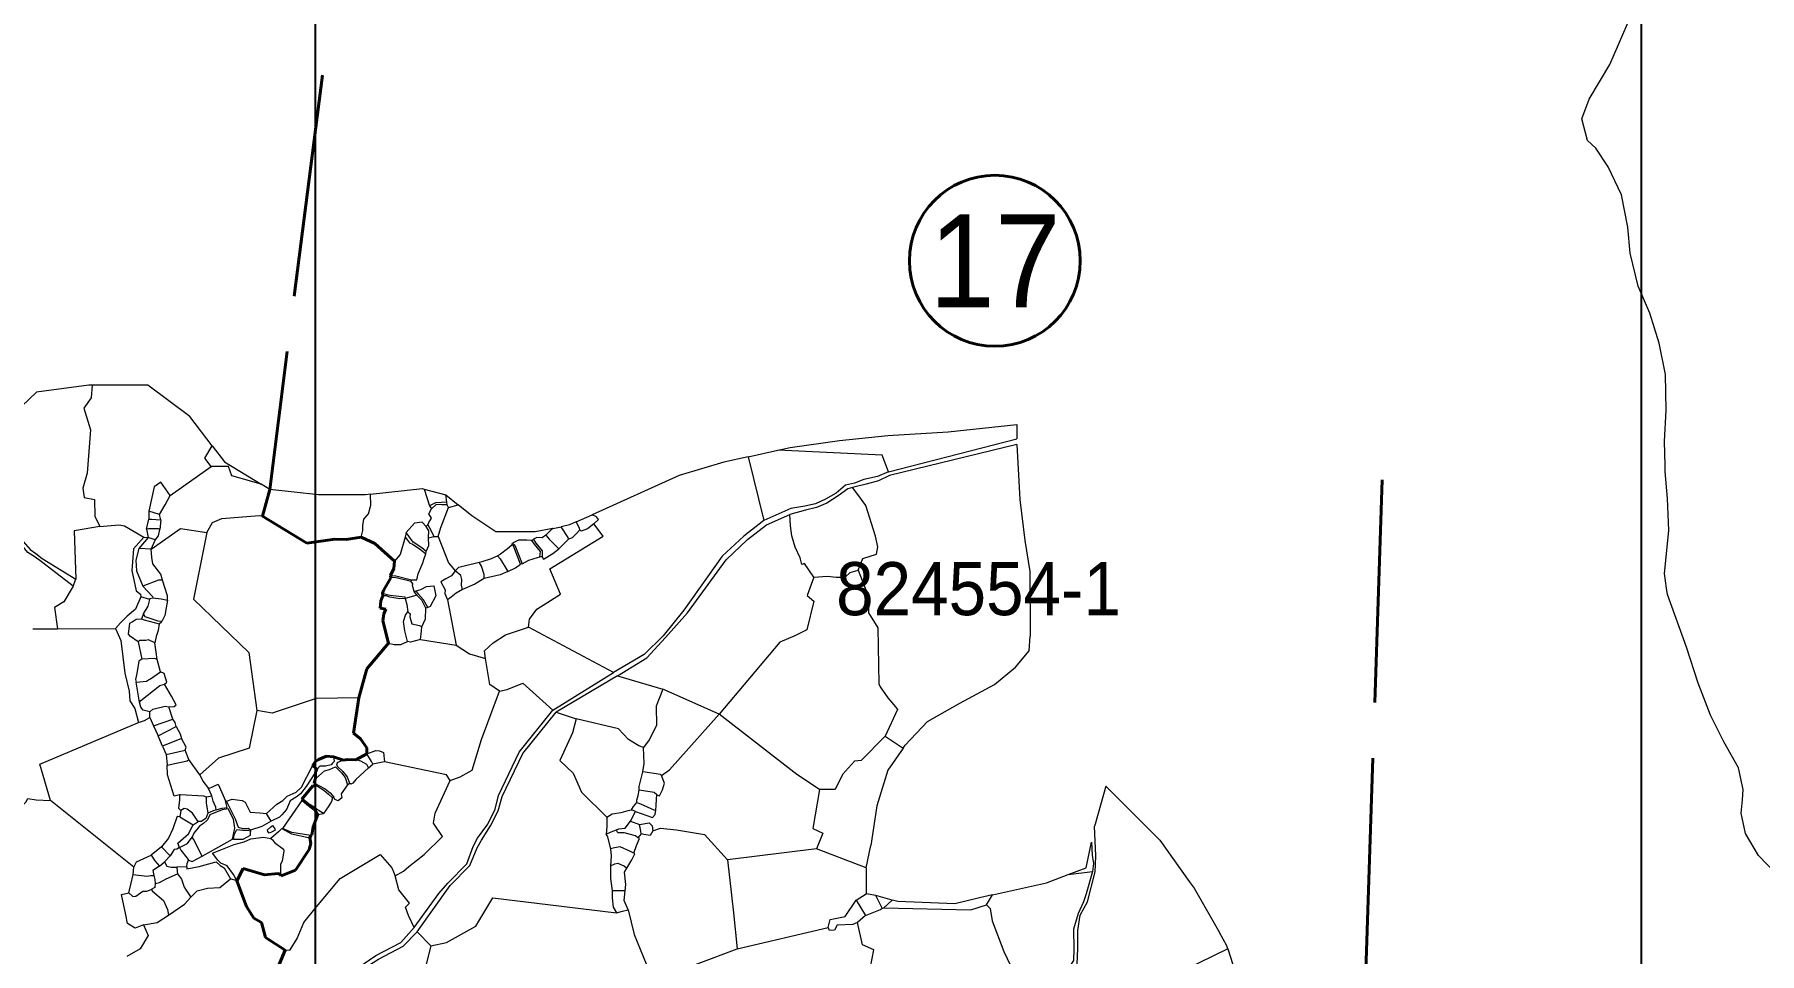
# Model space of a CAD drawing. Header units: metres. Extents: x 548568 to 557107, y 1817749 to 1829427.
# Drawn here: x 553788 to 555089, y 1823225 to 1823918 of the extents above; entities that cross this region are included whole.
import ezdxf
from ezdxf.enums import TextEntityAlignment as Align

# ---------------------------------------------------------------- set-up
doc = ezdxf.new("R2010")
doc.units = ezdxf.units.M
doc.header["$LTSCALE"] = 28
doc.linetypes.add('LONG_DASHED', pattern=[7.5, 6, -1.5])
for name, color, linetype, lineweight in [('10', 7, 'Continuous', 13), ('23', 7, 'Continuous', 13), ('34', 7, 'LONG_DASHED', 40), ('46', 7, 'Continuous', 13), ('54', 7, 'Continuous', 25), ('63', 7, 'Continuous', 40)]:
    doc.layers.add(name, color=color, linetype=linetype, lineweight=lineweight)
doc.layers.add('55', color=7, linetype='Continuous')

msp = doc.modelspace()

# ---------------------------------------------------------------- linework, layer by layer
at = {"layer": '10'}
for p, q in [((554528.93, 1823623.75), (554528.83, 1823612.8)), ((554326.25, 1823599.38), (554348.55, 1823604.25)), ((554326.25, 1823599.38), (554338.15, 1823551.44)), ((553965.56, 1823574.67), (553959.02, 1823578.7)), ((554082.04, 1823575.05), (554098.4, 1823570.78)), ((554098.42, 1823570.61), (554107.55, 1823563.23)), ((553874.28, 1823558.38), (553874.46, 1823552.25)), ((554086.06, 1823562.46), (554087.42, 1823560.06)), ((554099.36, 1823563.26), (554099.15, 1823565.19)), ((554100.37, 1823561.08), (554099.36, 1823563.26)), ((554100.37, 1823561.08), (554107.55, 1823563.23)), ((554196.72, 1823550.33), (554208.59, 1823555.7)), ((553872.67, 1823544.85), (553873.97, 1823538.52)), ((554068.4, 1823542.31), (554067.56, 1823538.78)), ((554084.87, 1823548.19), (554083.44, 1823546.96)), ((554178.89, 1823545.4), (554185.19, 1823546.7)), ((553873.97, 1823538.52), (553866.89, 1823530.15)), ((553876.26, 1823529.66), (553866.89, 1823530.15)), ((553870.67, 1823538.8), (553873.97, 1823538.52)), ((553876.26, 1823529.66), (553879.16, 1823536.5)), ((554085.34, 1823538.25), (554089.36, 1823539.24)), ((554089.36, 1823539.24), (554092.43, 1823539.35)), ((554183.56, 1823530.11), (554190.85, 1823537.22)), ((554083.13, 1823526.28), (554083.45, 1823528.02)), ((554056.75, 1823508.24), (554056.62, 1823509.99)), ((554056.75, 1823508.24), (554056.62, 1823509.99)), ((554072.09, 1823505.32), (554072.36, 1823506.75)), ((553875.17, 1823491.89), (553868.27, 1823493.72)), ((554050.77, 1823494.68), (554050.49, 1823496.55)), ((554050.77, 1823494.68), (554050.49, 1823496.55)), ((554074.33, 1823497.9), (554075.86, 1823498.24)), ((554076.47, 1823495.07), (554074.33, 1823497.9)), ((554099.64, 1823491.67), (554106.2, 1823457.37)), ((553870.38, 1823480.92), (553868.81, 1823477.29)), ((553787.02, 1823469.6), (553805.51, 1823469.7)), ((553882.16, 1823473.61), (553884.26, 1823475.21)), ((554224.74, 1823436.71), (554160.72, 1823471.04)), ((553866.3, 1823459.83), (553869.1, 1823446.87)), ((554079.21, 1823461.61), (554106.2, 1823457.37)), ((553883.21, 1823437.43), (553880.62, 1823446.63)), ((554227.66, 1823434.38), (554262.06, 1823424.24)), ((554304.52, 1823405.55), (554262.06, 1823424.24)), ((553878.02, 1823396.6), (553892.56, 1823401.7)), ((553892.56, 1823401.7), (553889.53, 1823410.95)), ((554181.6, 1823406.94), (554196.66, 1823402.01)), ((554429.66, 1823388.96), (554443.19, 1823379.79)), ((553887.35, 1823375.02), (553901.89, 1823378.36)), ((554030.52, 1823371.07), (554038.67, 1823375.5)), ((554030.52, 1823371.07), (554038.67, 1823375.5)), ((553912.95, 1823359.65), (553904.46, 1823371.19)), ((554040.11, 1823364.88), (554043.21, 1823367.7)), ((554051.96, 1823369.56), (554043.21, 1823367.7)), ((553921.96, 1823344.01), (553919.27, 1823349.42)), ((553863.11, 1823290.21), (553800.2, 1823340.37)), ((553898.42, 1823332.81), (553897.8, 1823328.18)), ((553897.8, 1823328.18), (553907.78, 1823322.03)), ((553966.53, 1823324.72), (553963, 1823330.67)), ((554237.61, 1823324.7), (554244.41, 1823322.27)), ((554219.93, 1823313.64), (554219.13, 1823315.12)), ((554219.93, 1823313.64), (554222.48, 1823303.91)), ((554227.13, 1823318.21), (554227.19, 1823317.13)), ((554245.56, 1823315.18), (554243.04, 1823312.33)), ((553884.03, 1823305.42), (553876.16, 1823299.3)), ((553882.3, 1823290.88), (553886.17, 1823294.28)), ((553890.54, 1823298.7), (553884.03, 1823305.42)), ((553886.17, 1823294.28), (553890.54, 1823298.7)), ((554377.9, 1823304.07), (554310.61, 1823295.57)), ((554415.38, 1823289.59), (554377.9, 1823304.07)), ((554415.38, 1823289.59), (554418.86, 1823306.44)), ((553862.58, 1823284.58), (553863.11, 1823290.21)), ((553902.92, 1823290.34), (553895.43, 1823290.14)), ((554415.38, 1823289.59), (554415.17, 1823270.09)), ((554567.65, 1823284.5), (554585.92, 1823286.85)), ((554407.81, 1823265.34), (554415.17, 1823270.09)), ((554434.89, 1823265.33), (554422.45, 1823268.8)), ((554506.11, 1823261.87), (554510.47, 1823269.27)), ((554434.89, 1823265.33), (554428.61, 1823259.38)), ((554318.05, 1823228.72), (554386.52, 1823244.67)), ((554076.63, 1823241.34), (554086.92, 1823230.86)), ((554086.92, 1823230.86), (554080.07, 1823203.29)), ((554688.02, 1823228.62), (554543.69, 1823158.4))]:
    msp.add_line(p, q, dxfattribs=at)
for points in [[(553831.68, 1823653.43), (553829.14, 1823653.43), (553789.79, 1823648.18), (553762.24, 1823621.93), (553739.78, 1823602.26)], [(553831.68, 1823653.43), (553831, 1823643.69), (553825.35, 1823636.03), (553830.52, 1823619.71), (553827.95, 1823586.92), (553824.7, 1823575.62), (553825.57, 1823568.8), (553833.47, 1823567.16), (553833.64, 1823554.54), (553837.49, 1823546.78)], [(553922.26, 1823607.63), (553905.22, 1823629.8), (553873.74, 1823653.43), (553831.68, 1823653.43)], [(554348.55, 1823604.25), (554357.89, 1823606.29), (554395.2, 1823611.75), (554431.6, 1823615.39), (554477.1, 1823618.12), (554528.93, 1823623.75)], [(553921.38, 1823592.17), (553916.72, 1823598.41), (553922.26, 1823607.63)], [(553922.26, 1823607.63), (553931.46, 1823595.67), (553959.02, 1823578.7)], [(554528.79, 1823608.64), (554531.11, 1823567.06), (554534.84, 1823536.23), (554538.58, 1823512.87), (554539.05, 1823464.26)], [(554326.25, 1823599.38), (554307.84, 1823595.36), (554274.17, 1823585.34), (554208.59, 1823555.7)], [(554432.01, 1823588.02), (554427.28, 1823600.58), (554348.55, 1823604.25)], [(553882.32, 1823555.92), (553886.8, 1823563.2), (553890.43, 1823570.09), (553921.38, 1823592.17)], [(553959.02, 1823578.7), (553936.92, 1823585), (553934.34, 1823592.06), (553921.38, 1823592.17)], [(553890.43, 1823570.09), (553883.34, 1823580.18), (553878.36, 1823576.69), (553874.28, 1823558.38)], [(553960.05, 1823554.59), (553964.49, 1823571.08), (553965.56, 1823574.67)], [(553960.05, 1823554.59), (553964.49, 1823571.08), (553965.56, 1823574.67)], [(554041.42, 1823571.13), (554037.71, 1823570.73), (554002.29, 1823570.73), (553965.56, 1823574.67)], [(554034.58, 1823538.77), (554035.63, 1823543.77), (554035.7, 1823547.6), (554036.58, 1823552.37), (554040.02, 1823556.29), (554041.65, 1823562.81), (554041.42, 1823571.13)], [(554041.42, 1823571.13), (554080.65, 1823575.41), (554082.04, 1823575.05), (554086.06, 1823562.46)], [(554099.15, 1823565.19), (554098.42, 1823570.61), (554098.4, 1823570.78)], [(554409.27, 1823513.97), (554412.73, 1823522.82), (554423.07, 1823526.09), (554424.07, 1823531.57), (554422.35, 1823539.51), (554414.96, 1823562.73), (554408.93, 1823570.88), (554405.08, 1823576.16)], [(553883.42, 1823551.91), (553882.32, 1823555.92), (553874.28, 1823558.38)], [(553918.15, 1823542.44), (553922.48, 1823549.84), (553929.39, 1823552.82), (553957.47, 1823555.07), (553960.05, 1823554.59)], [(553960.05, 1823554.59), (553993.57, 1823534.28), (554001.52, 1823535.62), (554014.6, 1823537.37), (554023.22, 1823537.16), (554034.58, 1823538.77)], [(553960.05, 1823554.59), (553993.57, 1823534.28), (554001.52, 1823535.62), (554014.6, 1823537.37), (554023.22, 1823537.16), (554034.58, 1823538.77)], [(554084.87, 1823548.19), (554085.53, 1823549.78), (554087.64, 1823553.23), (554085.44, 1823556.38), (554087.42, 1823560.06)], [(554099.15, 1823565.19), (554094.81, 1823565.03), (554090.56, 1823564.64), (554086.06, 1823562.46)], [(554099.36, 1823563.26), (554095.29, 1823563.08), (554090.97, 1823563.34), (554087.42, 1823560.06)], [(554092.43, 1823539.35), (554094.57, 1823546.15), (554100.37, 1823561.08)], [(554178.89, 1823545.4), (554165.78, 1823542.7), (554136.14, 1823542.7), (554117.89, 1823554.87), (554107.55, 1823563.23)], [(554209.82, 1823548.74), (554213.43, 1823551.99), (554211.9, 1823554.02), (554208.59, 1823555.7)], [(554375.8, 1823508.76), (554368.75, 1823519.04), (554366.64, 1823518.19), (554365.52, 1823523.3), (554361.62, 1823531.19), (554359.32, 1823539.73), (554358.1, 1823547.4), (554357.59, 1823555.97)], [(553837.49, 1823546.78), (553818.05, 1823543.63), (553819.42, 1823507.1)], [(553837.49, 1823546.78), (553851.77, 1823548.16), (553856.1, 1823547.26), (553870.67, 1823538.8)], [(553882.71, 1823544.55), (553881.67, 1823544.96), (553874.16, 1823544.99), (553872.67, 1823544.85), (553874.46, 1823552.25)], [(553874.46, 1823552.25), (553876.32, 1823552.45), (553883.42, 1823551.91), (553882.71, 1823544.55)], [(553876.26, 1823529.66), (553898.37, 1823545.38), (553918.15, 1823542.44)], [(553879.16, 1823536.5), (553881.64, 1823539.79), (553882.71, 1823544.55)], [(553918.15, 1823542.44), (553907.99, 1823492.01), (553949.88, 1823451.79), (553955.79, 1823408.21)], [(554083.44, 1823546.96), (554080.39, 1823550.08), (554074.7, 1823549.25), (554068.4, 1823542.31)], [(554083.45, 1823528.02), (554080.16, 1823530.66), (554073.76, 1823534.91), (554068.4, 1823542.31)], [(554085.34, 1823538.25), (554085.42, 1823543.53), (554083.44, 1823546.96)], [(554084.87, 1823548.19), (554086.94, 1823544.1), (554089.36, 1823539.24)], [(554160.72, 1823471.04), (554161.51, 1823477.09), (554166.89, 1823484.56), (554184.83, 1823495.81), (554176.84, 1823515.06), (554216.96, 1823539.43), (554209.82, 1823548.74)], [(554178.89, 1823545.4), (554177.38, 1823543.95), (554173.73, 1823540.2)], [(554196.72, 1823550.33), (554191.62, 1823548.03), (554185.19, 1823546.7)], [(554190.85, 1823537.22), (554190.54, 1823538.65), (554185.19, 1823546.7)], [(554199.24, 1823544.3), (554196.77, 1823541.45), (554193.54, 1823538.32), (554190.85, 1823537.22)], [(554199.24, 1823544.3), (554199, 1823545.66), (554196.72, 1823550.33)], [(554209.82, 1823548.74), (554205.24, 1823545.13), (554200.47, 1823543.21), (554199.24, 1823544.3)], [(553870.67, 1823538.8), (553862.81, 1823530.13), (553861.57, 1823513.58), (553864.73, 1823498.29), (553868, 1823495.95), (553868.27, 1823493.72)], [(553866.89, 1823530.15), (553864.5, 1823521.49), (553865.05, 1823513.45), (553869.79, 1823501.87)], [(553879.16, 1823536.5), (553878.51, 1823537.05), (553873.97, 1823538.52)], [(553884.79, 1823506.41), (553883.51, 1823510.97), (553877.32, 1823518.68), (553876.54, 1823523.56), (553876.26, 1823529.66)], [(554059.61, 1823520.66), (554052.13, 1823527.4), (554044.72, 1823533.94), (554034.58, 1823538.77)], [(554059.61, 1823520.66), (554052.13, 1823527.4), (554044.72, 1823533.94), (554034.58, 1823538.77)], [(554067.56, 1823538.78), (554063.84, 1823525.79), (554059.61, 1823520.66)], [(554067.56, 1823538.78), (554068.72, 1823537.44), (554070.81, 1823534.6), (554073.09, 1823533.56), (554078.91, 1823529.66), (554083.13, 1823526.28)], [(554083.45, 1823528.02), (554085.42, 1823532.57), (554085.34, 1823538.25)], [(554092.43, 1823539.35), (554100.46, 1823519.53), (554105.35, 1823513.45)], [(554148.03, 1823532.8), (554144.91, 1823530.08), (554139.48, 1823525.99), (554137.24, 1823524.78)], [(554154.55, 1823518.38), (554149.47, 1823532.39), (554148.03, 1823532.8), (554148.54, 1823534.21)], [(554163.23, 1823536.3), (554159.37, 1823536.64), (554153.23, 1823536.5), (554148.54, 1823534.21)], [(554148.54, 1823534.21), (554150.36, 1823532.79), (554155.92, 1823518.8), (554154.55, 1823518.38)], [(554169.21, 1823524.08), (554169.79, 1823528.03), (554165.23, 1823533.48), (554163.23, 1823536.3), (554164.55, 1823537.34)], [(554173.73, 1823540.2), (554170.88, 1823538.34), (554166.86, 1823538.56), (554164.55, 1823537.34)], [(554164.55, 1823537.34), (554166.2, 1823534.23), (554170.89, 1823528.41), (554170.86, 1823524.01), (554169.21, 1823524.08)], [(554170.86, 1823524.01), (554171.86, 1823522.24), (554179.06, 1823526.58), (554183.56, 1823530.11)], [(554173.73, 1823540.2), (554176.3, 1823537.31), (554181.64, 1823532.06), (554183.56, 1823530.11)], [(554059.61, 1823520.66), (554059.18, 1823515.29), (554056.62, 1823509.99)], [(554059.61, 1823520.66), (554059.18, 1823515.29), (554056.62, 1823509.99)], [(554072.36, 1823506.75), (554076.51, 1823506.77), (554077.36, 1823511.25), (554080.94, 1823519.52), (554081.81, 1823522.01), (554083.13, 1823526.28)], [(554105.35, 1823513.45), (554108.18, 1823516.26), (554123.54, 1823520)], [(554123.54, 1823520), (554125.67, 1823520.45), (554132.7, 1823522.67), (554137.24, 1823524.78)], [(554127.18, 1823507.63), (554127.21, 1823510.71), (554125.22, 1823516.98), (554123.54, 1823520)], [(554137.24, 1823524.78), (554139.22, 1823522.51), (554145.1, 1823512.84)], [(554145.1, 1823512.84), (554150.83, 1823515.75), (554154.55, 1823518.38)], [(554155.92, 1823518.8), (554160.8, 1823521.5), (554167.47, 1823523.48), (554169.21, 1823524.08)], [(553884.79, 1823506.41), (553881.71, 1823506.37), (553869.79, 1823501.87)], [(553888.53, 1823491.21), (553888.42, 1823494.6), (553884.79, 1823506.41)], [(554056.75, 1823508.24), (554054.73, 1823504.58), (554051.63, 1823499.06), (554050.49, 1823496.55)], [(554056.75, 1823508.24), (554054.73, 1823504.58), (554051.63, 1823499.06), (554050.49, 1823496.55)], [(554056.62, 1823509.99), (554060.53, 1823509.59), (554072.36, 1823506.75)], [(554072.09, 1823505.32), (554059.75, 1823508.36), (554056.75, 1823508.24)], [(554074.33, 1823497.9), (554073.17, 1823502.49), (554073.45, 1823503.66), (554072.09, 1823505.32)], [(554105.35, 1823513.45), (554102.63, 1823509.59), (554098.34, 1823507.52), (554094.63, 1823505.08), (554097.82, 1823499.03), (554097.64, 1823496.33), (554099.64, 1823491.67)], [(554110.8, 1823499.28), (554110.23, 1823502.53), (554110.28, 1823506.83), (554109.65, 1823510), (554105.35, 1823513.45)], [(554127.18, 1823507.63), (554120.3, 1823503.5), (554110.8, 1823499.28)], [(554145.1, 1823512.84), (554139.4, 1823510.54), (554127.18, 1823507.63)], [(554375.8, 1823508.76), (554370.78, 1823494.82), (554375.93, 1823490.65), (554370.48, 1823469.03), (554361.51, 1823464.35), (554350.16, 1823459.62), (554304.52, 1823405.55)], [(554375.8, 1823508.76), (554386.15, 1823509.45), (554392.6, 1823508.6), (554399.34, 1823508.58), (554403.18, 1823512.27), (554409.27, 1823513.97)], [(554409.27, 1823513.97), (554415.87, 1823497.1), (554416.7, 1823489.09), (554416.95, 1823481.78), (554424.06, 1823470.47), (554424.83, 1823428.4), (554425.86, 1823426.04), (554431.49, 1823417.64), (554437.36, 1823410.98), (554438.97, 1823408.96), (554429.66, 1823388.96)], [(553817.27, 1823501.85), (553810.28, 1823489.96), (553803.17, 1823485.81), (553805.51, 1823469.7), (553849.16, 1823469.93)], [(553868.27, 1823493.72), (553864.42, 1823484.47), (553857.99, 1823479.39), (553852.91, 1823474.18), (553849.16, 1823469.93)], [(553869.79, 1823501.87), (553877.12, 1823494.02), (553877.35, 1823493.13)], [(553870.38, 1823480.92), (553873.86, 1823486.74), (553875.17, 1823491.89)], [(553875.17, 1823491.89), (553875.23, 1823492.59), (553877.35, 1823493.13)], [(553877.35, 1823493.13), (553883.58, 1823492.36), (553888.53, 1823491.21)], [(553888.53, 1823491.21), (553886.4, 1823479.84), (553884.26, 1823475.21)], [(554050.77, 1823494.68), (554049.31, 1823490.78), (554048.73, 1823485.42), (554053.11, 1823484.5), (554051.48, 1823480.94), (554050.89, 1823475.85), (554051.44, 1823474.1), (554055.09, 1823459)], [(554050.77, 1823494.68), (554049.31, 1823490.78), (554048.73, 1823485.42), (554053.11, 1823484.5), (554051.48, 1823480.94), (554050.89, 1823475.85), (554051.44, 1823474.1), (554055.09, 1823459)], [(554050.49, 1823496.55), (554053.77, 1823495.71), (554056.34, 1823495.03), (554067.34, 1823493.84), (554067.78, 1823492.51)], [(554067.78, 1823492.51), (554063.68, 1823492.42), (554056.19, 1823493.68), (554053.4, 1823494.52), (554050.77, 1823494.68)], [(554076.47, 1823495.07), (554075.74, 1823494.79), (554067.78, 1823492.51)], [(554067.78, 1823492.51), (554068.88, 1823488.06), (554069.72, 1823482.5)], [(554075.86, 1823498.24), (554079.38, 1823499.47), (554083.73, 1823501.55), (554089.21, 1823502.19), (554090.69, 1823494.54), (554086.55, 1823486.5), (554084.68, 1823485.76), (554083.2, 1823485.2)], [(554084.68, 1823485.76), (554081.58, 1823491.65), (554077.7, 1823495.88), (554075.86, 1823498.24)], [(554083.2, 1823485.2), (554080.34, 1823491.32), (554076.47, 1823495.07)], [(554110.8, 1823499.28), (554106.16, 1823496.58), (554102.4, 1823493.66), (554099.64, 1823491.67)], [(553866.3, 1823459.83), (553860.44, 1823463.9), (553859.14, 1823465.68), (553860.02, 1823473.87), (553861.7, 1823475), (553864.82, 1823476.9), (553868.81, 1823477.29)], [(553868.81, 1823477.29), (553870.93, 1823476.46), (553882.16, 1823473.61)], [(553884.26, 1823475.21), (553881.53, 1823475.51), (553871.5, 1823478.8), (553870.38, 1823480.92)], [(554069.31, 1823460.18), (554067.44, 1823468.27), (554066.43, 1823475.19), (554067.96, 1823480.09), (554069.72, 1823482.5)], [(554069.72, 1823482.5), (554071.34, 1823480.91), (554071.24, 1823478.77), (554072.66, 1823473.55), (554078.58, 1823472.14), (554080.11, 1823471.16)], [(554080.11, 1823471.16), (554083.07, 1823477.28), (554083.2, 1823485.2)], [(553849.16, 1823469.93), (553853.27, 1823460.87), (553856.16, 1823436.24), (553859.58, 1823422.73), (553859.95, 1823415.38), (553863.87, 1823409.61), (553866.62, 1823399.25)], [(553882.16, 1823473.61), (553881.3, 1823468.48), (553879.88, 1823463.83), (553878.83, 1823459.29)], [(554079.21, 1823461.61), (554079.61, 1823465.64), (554080.11, 1823471.16)], [(554128.29, 1823447.36), (554127.45, 1823453.15), (554133.95, 1823459.23), (554143.37, 1823465.15), (554160.72, 1823471.04)], [(554443.19, 1823379.79), (554444.76, 1823382.04), (554461.56, 1823399.79), (554485.83, 1823413.81), (554511.97, 1823427.82), (554527.84, 1823440.9), (554538.11, 1823453.05), (554539.05, 1823464.26)], [(553878.83, 1823459.29), (553874.04, 1823461.32), (553872.13, 1823460.83), (553867.27, 1823460.85), (553866.3, 1823459.83)], [(553880.62, 1823446.63), (553879.79, 1823452.19), (553878.83, 1823459.29)], [(554032.76, 1823417.7), (554038.64, 1823439.69), (554055.09, 1823459)], [(554032.76, 1823417.7), (554038.64, 1823439.69), (554055.09, 1823459)], [(554055.09, 1823459), (554059.46, 1823457.9), (554064.31, 1823457.97), (554069.31, 1823460.18)], [(554079.21, 1823461.61), (554071.62, 1823459.69), (554069.31, 1823460.18)], [(554106.2, 1823457.37), (554116.09, 1823451.01), (554128.29, 1823447.36)], [(553869.1, 1823446.87), (553866.74, 1823445.34), (553865.41, 1823435.95), (553864.35, 1823431.6), (553864.85, 1823429.46)], [(553864.85, 1823429.46), (553867.55, 1823429.88), (553872.66, 1823430.31), (553874.15, 1823431.31), (553875.63, 1823432.05), (553883.21, 1823437.43)], [(553880.62, 1823446.63), (553878.78, 1823447.3), (553869.1, 1823446.87)], [(553886.18, 1823428.06), (553888.03, 1823429.51), (553885.87, 1823436.17), (553883.21, 1823437.43)], [(554138.74, 1823422.68), (554131.59, 1823427.71), (554128.29, 1823447.36)], [(553867.3, 1823414.59), (553866.31, 1823420.42), (553864.85, 1823429.46)], [(553867.3, 1823414.59), (553868.33, 1823415.69), (553882.75, 1823427.12), (553886.18, 1823428.06)], [(553889.53, 1823410.95), (553893.37, 1823411.24), (553894.99, 1823412.55), (553891.46, 1823418.87), (553886.18, 1823428.06)], [(554138.74, 1823422.68), (554144.57, 1823423.96), (554156.47, 1823428.82), (554179, 1823408.47)], [(553875.19, 1823407.15), (553870.14, 1823408.4), (553868.36, 1823410.65), (553867.3, 1823414.59)], [(553875.19, 1823407.15), (553877.37, 1823409.26), (553886.73, 1823411.38), (553889.53, 1823410.95)], [(554032.76, 1823417.7), (554000.65, 1823417.11), (553967.27, 1823406.24), (553955.79, 1823408.21)], [(554038.67, 1823375.5), (554038.76, 1823379.96), (554033.96, 1823386.75), (554028.76, 1823391.17), (554032.76, 1823417.7)], [(554038.67, 1823375.5), (554038.76, 1823379.96), (554033.96, 1823386.75), (554028.76, 1823391.17), (554032.76, 1823417.7)], [(554101.64, 1823355.32), (554109.16, 1823358.09), (554118.17, 1823363.32), (554125.19, 1823386.43), (554138.74, 1823422.68)], [(554262.06, 1823424.24), (554256.8, 1823411.52), (554257.22, 1823396.8), (554251.75, 1823386.09), (554247.37, 1823380.29)], [(553800.2, 1823340.37), (553792.2, 1823367.7), (553866.62, 1823399.25)], [(553866.62, 1823399.25), (553871.23, 1823400.59), (553875.22, 1823402.96), (553875.19, 1823407.15)], [(553875.22, 1823402.96), (553878.02, 1823396.6), (553881.45, 1823389.14)], [(553895.01, 1823396.04), (553894.18, 1823399.24), (553892.56, 1823401.7)], [(553955.79, 1823408.21), (553950.13, 1823379.91), (553926.81, 1823372.3), (553912.95, 1823359.65)], [(554196.66, 1823402.01), (554193.74, 1823391.35), (554184.35, 1823370.63), (554194.28, 1823360.9), (554200.51, 1823346.77), (554219.84, 1823327.75)], [(554247.37, 1823380.29), (554243.79, 1823381.58), (554236.01, 1823386.43), (554228.53, 1823394.25), (554196.66, 1823402.01)], [(554260.93, 1823359.23), (554267.05, 1823363.54), (554304.52, 1823405.55)], [(554380.01, 1823348.76), (554363.11, 1823359.9), (554304.52, 1823405.55)], [(553884.66, 1823381.25), (553881.45, 1823389.14), (553895.01, 1823396.04)], [(553895.01, 1823396.04), (553897.91, 1823390.66), (553898.97, 1823387.19), (553884.66, 1823381.25), (553887.35, 1823375.02), (553888.13, 1823366.9)], [(553901.89, 1823378.36), (553902.57, 1823380.51), (553898.97, 1823387.19)], [(554429.66, 1823388.96), (554411.53, 1823370.4), (554406.39, 1823369.9), (554397.53, 1823359.85), (554391.86, 1823348.54), (554380.01, 1823348.76)], [(553888.13, 1823366.9), (553903.29, 1823370.17), (553904.46, 1823371.19), (553901.89, 1823378.36)], [(554013.71, 1823373.36), (554008.44, 1823373.69), (554002.23, 1823371.15), (553999.81, 1823369.44), (553997.76, 1823366.39)], [(554013.71, 1823373.36), (554008.44, 1823373.69), (554002.23, 1823371.15), (553999.81, 1823369.44), (553997.76, 1823366.39)], [(554038.67, 1823375.5), (554045.56, 1823377.96), (554048.32, 1823377.68), (554051.33, 1823376.55), (554051.96, 1823369.56)], [(554043.21, 1823367.7), (554042.29, 1823369.77), (554038.67, 1823375.5)], [(554246.87, 1823361.93), (554247.75, 1823368.13), (554247.37, 1823380.29)], [(554443.19, 1823379.79), (554431.69, 1823363.35), (554423.28, 1823336.25), (554418.86, 1823306.44)], [(553897.41, 1823344.65), (553893.52, 1823343.59), (553888.53, 1823359.76), (553888.13, 1823366.9)], [(553912.95, 1823359.65), (553915.18, 1823354.89), (553919.27, 1823349.42)], [(553963, 1823330.67), (553970.84, 1823337.51), (553975.54, 1823340.25), (553978.79, 1823343.56), (553985.38, 1823346.55), (553989.53, 1823350.51), (553997.76, 1823366.39)], [(553997.76, 1823366.39), (553998.66, 1823365.85), (554001.35, 1823363.89)], [(553997.76, 1823366.39), (553998.66, 1823365.85), (554001.35, 1823363.89)], [(554021.19, 1823370.74), (554024.29, 1823371.29), (554030.52, 1823371.07)], [(554021.19, 1823370.74), (554024.29, 1823371.29), (554030.52, 1823371.07)], [(554040.11, 1823364.88), (554030.37, 1823356.24), (554028.11, 1823353.32), (554026.69, 1823352.59), (554025.71, 1823353.33)], [(554040.11, 1823364.88), (554038.83, 1823367.62), (554034.28, 1823370.06), (554030.52, 1823371.07)], [(554101.64, 1823355.32), (554098.74, 1823359.83), (554051.96, 1823369.56)], [(554244.16, 1823348.17), (554243.99, 1823350.83), (554246.87, 1823361.93)], [(554260.93, 1823359.23), (554260.17, 1823359.94), (554246.87, 1823361.93)], [(553919.27, 1823349.42), (553921.94, 1823350.47), (553926.63, 1823352.56), (553932.2, 1823340.01)], [(554024.23, 1823352.07), (554019.36, 1823345.48), (554019.83, 1823342.44), (554017.03, 1823340.02), (554014.51, 1823341.03), (554013.87, 1823342.76)], [(554060.22, 1823283.51), (554066.44, 1823287.09), (554070.42, 1823290.52), (554082.01, 1823299.75), (554095.75, 1823313.12), (554088.95, 1823323.35), (554090.17, 1823330.86), (554101.64, 1823355.32)], [(554242.37, 1823338.93), (554242.29, 1823340.69), (554243.36, 1823344.03), (554244.16, 1823348.17)], [(554257.39, 1823344.56), (554255.42, 1823346.34), (554244.16, 1823348.17)], [(554257.39, 1823344.56), (554259.47, 1823343.94), (554261.68, 1823348.38), (554263.13, 1823353.55), (554260.93, 1823359.23)], [(554380.01, 1823348.76), (554374.95, 1823319.36), (554382.52, 1823315.77), (554377.9, 1823304.07)], [(554596.1, 1823351.13), (554587.85, 1823322.64), (554587.5, 1823320.92)], [(554596.1, 1823351.13), (554636.73, 1823310.43), (554658.91, 1823279.34)], [(553733.02, 1823298.43), (553735.17, 1823296.38), (553740.67, 1823296.26), (553750.27, 1823299.29), (553757, 1823299.93), (553762.85, 1823298.83), (553766.42, 1823299.42), (553771.67, 1823301.65), (553776.5, 1823311.96), (553777.96, 1823315), (553778.46, 1823316.87), (553778.72, 1823323.37), (553777.67, 1823335.24), (553781.58, 1823339.05), (553783.02, 1823341.96), (553789.5, 1823340.86), (553800.2, 1823340.37)], [(553897.41, 1823344.65), (553897.46, 1823340.98), (553896.72, 1823334.52), (553898.42, 1823332.81)], [(553897.41, 1823344.65), (553898.24, 1823344.95), (553915.7, 1823343.84), (553917.52, 1823343.1)], [(553911.65, 1823324.5), (553910.27, 1823326.36), (553907.37, 1823330.88), (553903.17, 1823333.96), (553901, 1823334.45), (553898.42, 1823332.81)], [(553917.52, 1823343.1), (553919.43, 1823343.26), (553921.96, 1823344.01)], [(553917.52, 1823343.1), (553917.55, 1823338.62), (553918.76, 1823330.89)], [(553925.04, 1823333.27), (553924.84, 1823335.33), (553922.99, 1823339.76), (553921.96, 1823344.01)], [(553933.01, 1823339.98), (553937.28, 1823341.28), (553944.76, 1823340.29), (553947.07, 1823339.14), (553950.81, 1823331.64), (553958, 1823331.11), (553963, 1823330.67)], [(554012.89, 1823342.41), (554012.21, 1823339.55), (554009.49, 1823335.7), (554006.05, 1823330.68)], [(554219.84, 1823327.75), (554223.65, 1823330.21), (554230.41, 1823331.35), (554235.73, 1823332.92), (554238.24, 1823333.4)], [(554227.13, 1823318.21), (554228.77, 1823319.12), (554233.5, 1823319.48), (554237.61, 1823324.7), (554241.46, 1823332.2), (554238.24, 1823333.4)], [(554238.24, 1823333.4), (554239.86, 1823335.91), (554242.37, 1823338.93)], [(554242.37, 1823338.93), (554245.15, 1823337.94), (554255.05, 1823333.27), (554256.78, 1823332.97)], [(554256.78, 1823332.97), (554256.8, 1823336.65), (554257.22, 1823341.36), (554257.39, 1823344.56)], [(553897.8, 1823328.18), (553896.32, 1823328.19), (553895.54, 1823327.74), (553892.6, 1823319.06), (553889.29, 1823311.95), (553884.03, 1823305.42)], [(553996.62, 1823313.93), (553997.38, 1823314.59), (553998.25, 1823320.6), (554001.93, 1823329.81)], [(553996.62, 1823313.93), (553997.38, 1823314.59), (553998.25, 1823320.6), (554001.93, 1823329.81)], [(554219.84, 1823327.75), (554219.76, 1823320.73), (554219.13, 1823315.12)], [(554241.46, 1823332.2), (554254.17, 1823327.62), (554256.13, 1823329.71), (554256.78, 1823332.97)], [(554244.41, 1823322.27), (554251.58, 1823323.53), (554253.88, 1823321.19), (554254.29, 1823317.48)], [(554245.56, 1823315.18), (554245.27, 1823317.28), (554244.41, 1823322.27)], [(553914.68, 1823298.53), (553907.99, 1823311.21), (553907.03, 1823312.84)], [(553966.33, 1823311.8), (553967.54, 1823310.82), (553969.02, 1823308.66), (553975.94, 1823303.71), (553976.29, 1823302.45), (553974.97, 1823294.72), (553973.76, 1823292.39), (553973.62, 1823284.53)], [(553995.86, 1823312.32), (553996.52, 1823308.04), (553995.16, 1823303.57), (553984.93, 1823287.87), (553974.26, 1823283.61), (553973.62, 1823284.53)], [(553995.86, 1823312.32), (553996.52, 1823308.04), (553995.16, 1823303.57), (553984.93, 1823287.87), (553974.26, 1823283.61), (553973.62, 1823284.53)], [(554219.13, 1823315.12), (554222.94, 1823316.67), (554227.13, 1823318.21)], [(554243.04, 1823312.33), (554241.31, 1823313.73), (554232.78, 1823315.93), (554228.15, 1823316.07), (554227.19, 1823317.13)], [(554239.99, 1823300.63), (554241.98, 1823306.41), (554244.3, 1823311.71), (554243.04, 1823312.33)], [(554254.29, 1823317.48), (554252.32, 1823313.89), (554247.73, 1823314.65), (554245.56, 1823315.18)], [(554254.29, 1823317.48), (554260.21, 1823319.62), (554272.25, 1823318.18), (554293.39, 1823314.74), (554310.61, 1823295.57)], [(554567.65, 1823284.5), (554581.1, 1823289.55), (554585.08, 1823309.06)], [(553863.11, 1823290.21), (553865.15, 1823294.14), (553876.16, 1823299.3)], [(553876.16, 1823299.3), (553878.84, 1823295.02), (553882.3, 1823290.88)], [(553886.17, 1823294.28), (553887.98, 1823290.83), (553891.15, 1823290.04), (553895.43, 1823290.14)], [(553897.45, 1823305.03), (553895.5, 1823303.64), (553893.47, 1823303.36), (553890.54, 1823298.7)], [(553897.45, 1823305.03), (553898.4, 1823303), (553903.21, 1823296.97), (553904.24, 1823295.52)], [(553977.15, 1823227.49), (553980.83, 1823227.87), (553986.3, 1823236.3), (553991.35, 1823248.55), (553999.65, 1823258.67), (554018.56, 1823281.56), (554048.87, 1823299.65), (554057.72, 1823289.7), (554060.22, 1823283.51)], [(554222.48, 1823303.91), (554223.02, 1823298.64), (554222.46, 1823291.18)], [(554239.99, 1823300.63), (554237.63, 1823301.87), (554229.8, 1823305.39), (554225.41, 1823304.58), (554222.48, 1823303.91)], [(554234.85, 1823289.44), (554238.56, 1823295.58), (554240.84, 1823300.13), (554239.99, 1823300.63)], [(554310.61, 1823295.57), (554315.35, 1823255.71), (554318.05, 1823228.72)], [(553859.4, 1823270.86), (553860.8, 1823277.2), (553862.58, 1823284.58)], [(553862.58, 1823284.58), (553872.78, 1823283.23), (553875.9, 1823283.96), (553878.11, 1823283.77)], [(553882.3, 1823290.88), (553877.4, 1823287.56), (553878.11, 1823283.77)], [(553878.11, 1823283.77), (553878.93, 1823280.81), (553879.21, 1823277.89)], [(553879.21, 1823277.89), (553882.32, 1823278.53), (553887.57, 1823281.24), (553896.01, 1823285.14)], [(553895.43, 1823290.14), (553895.62, 1823286.98), (553896.01, 1823285.14)], [(553896.01, 1823285.14), (553898.93, 1823281.04), (553901.01, 1823274.98), (553905.95, 1823267.53)], [(553905.95, 1823267.53), (553910.94, 1823272.29), (553918.7, 1823274.33), (553927.8, 1823274.69), (553936.01, 1823281.38)], [(553973.62, 1823284.53), (553971.95, 1823285.36), (553961.62, 1823284.33), (553945.54, 1823289.08), (553940.7, 1823279.95)], [(553973.62, 1823284.53), (553971.95, 1823285.36), (553961.62, 1823284.33), (553945.54, 1823289.08), (553940.7, 1823279.95)], [(554074.36, 1823244.64), (554070.09, 1823253.62), (554067.8, 1823260.11), (554070.9, 1823263.07), (554062.88, 1823272.94), (554060.22, 1823283.51)], [(554222.46, 1823291.18), (554225.87, 1823292.67), (554228.04, 1823293.09), (554233.15, 1823290.99), (554234.85, 1823289.44)], [(554222.46, 1823291.18), (554222.57, 1823281.56), (554223.65, 1823272.4)], [(554233.57, 1823272.34), (554234.15, 1823276.96), (554233.15, 1823286.42), (554234.85, 1823289.44)], [(554510.47, 1823269.27), (554551.18, 1823278.32), (554567.65, 1823284.5)], [(553870.26, 1823246.57), (553864.17, 1823244.29), (553858.23, 1823247.62), (553857.14, 1823254.31), (553853.74, 1823269.44), (553859.4, 1823270.86)], [(553859.4, 1823270.86), (553862.27, 1823268.05), (553864.5, 1823268.39), (553869.81, 1823272.02), (553872.85, 1823272.07), (553876.11, 1823273.32)], [(553879.21, 1823277.89), (553878.81, 1823274.92), (553876.11, 1823273.32)], [(553876.11, 1823273.32), (553877.21, 1823271.98), (553885.4, 1823264.93), (553888.56, 1823258.21), (553889.32, 1823253.9)], [(553977.15, 1823227.49), (553962.25, 1823237.05), (553959.39, 1823248.49), (553953.48, 1823251.7), (553948.1, 1823260.54), (553940.7, 1823279.95)], [(553977.15, 1823227.49), (553962.25, 1823237.05), (553959.39, 1823248.49), (553953.48, 1823251.7), (553948.1, 1823260.54), (553940.7, 1823279.95)], [(554223.65, 1823272.4), (554223.75, 1823267.07), (554224.54, 1823260.03), (554227.12, 1823255.8)], [(554235.69, 1823257.89), (554232.71, 1823265), (554233.57, 1823272.34), (554223.65, 1823272.4)], [(554427.42, 1823259.27), (554422.45, 1823268.8), (554415.17, 1823270.09)], [(554510.47, 1823269.27), (554500.77, 1823267.11), (554482.1, 1823262.43), (554439.15, 1823264.3), (554434.89, 1823265.33)], [(554658.91, 1823279.34), (554662.54, 1823274.26), (554681.6, 1823240.87)], [(553889.32, 1823253.9), (553901.15, 1823262.23), (553905.95, 1823267.53)], [(554086.92, 1823230.86), (554098.76, 1823233.36), (554120.94, 1823245.6), (554133.69, 1823267.01), (554227.12, 1823255.8)], [(554227.12, 1823255.8), (554231.56, 1823257.06), (554235.69, 1823257.89)], [(554235.69, 1823257.89), (554240.27, 1823239.43), (554249.38, 1823217.32), (554259.07, 1823206.44), (554318.05, 1823228.72)], [(554386.52, 1823244.67), (554388.22, 1823250.66), (554399.43, 1823252.86), (554407.81, 1823265.34), (554414.78, 1823253.71), (554408.68, 1823248.37)], [(554414.78, 1823253.71), (554426.13, 1823258.32), (554427.42, 1823259.27), (554428.61, 1823259.38)], [(554428.61, 1823259.38), (554494.27, 1823258), (554506.11, 1823261.87)], [(554506.11, 1823261.87), (554508.79, 1823259.01), (554510.24, 1823249.74), (554519, 1823226.69), (554526.57, 1823210.75), (554533.43, 1823201.18), (554542.59, 1823189.71), (554548.02, 1823183.26)], [(553870.26, 1823246.57), (553873.97, 1823238.66), (553867.88, 1823228.68), (553857.72, 1823222.71)], [(553870.26, 1823246.57), (553880.64, 1823248.37), (553889.32, 1823253.9)], [(554408.68, 1823248.37), (554405.29, 1823246.97), (554393.33, 1823246.49), (554391.33, 1823242.67), (554387.52, 1823242.4), (554386.52, 1823244.67)], [(554413.56, 1823177.33), (554412.24, 1823180.49), (554416.43, 1823197.78), (554418.55, 1823214.74), (554421.12, 1823227.96), (554412.49, 1823231.52), (554408.68, 1823248.37)], [(554688.02, 1823228.62), (554687.31, 1823230.87), (554681.6, 1823240.87)], [(553956.4, 1823172.97), (553964.44, 1823193.15), (553970.7, 1823212), (553977.15, 1823227.49)], [(553956.4, 1823172.97), (553964.44, 1823193.15), (553970.7, 1823212), (553977.15, 1823227.49)], [(554688.02, 1823228.62), (554700.73, 1823188.5), (554705.56, 1823176.43)]]:
    msp.add_lwpolyline(points, dxfattribs=at)
at = {"layer": '23'}
for p, q in [((554432.01, 1823588.02), (554528.83, 1823612.8)), ((553817.27, 1823501.85), (553819.42, 1823507.1)), ((554179, 1823408.47), (554224.74, 1823436.71)), ((554227.66, 1823434.38), (554181.6, 1823406.94)), ((554013.71, 1823373.36), (554021.19, 1823370.74)), ((554013.71, 1823373.36), (554021.19, 1823370.74)), ((554000, 1823361.76), (554001.35, 1823363.89)), ((554000, 1823361.76), (554001.35, 1823363.89)), ((554024.23, 1823352.07), (554025.71, 1823353.33)), ((553932.2, 1823340.01), (553933.01, 1823339.98)), ((554006.05, 1823330.68), (554000, 1823334.38)), ((554012.89, 1823342.41), (554013.87, 1823342.76)), ((553907.78, 1823322.03), (553911.65, 1823324.5)), ((554001.93, 1823329.81), (554006.05, 1823330.68)), ((553996.62, 1823313.93), (553995.86, 1823312.32)), ((553996.62, 1823313.93), (553995.86, 1823312.32)), ((553940.7, 1823279.95), (553936.01, 1823281.38))]:
    msp.add_line(p, q, dxfattribs=at)
for points in [[(554528.79, 1823608.64), (554432.83, 1823585.33), (554424.57, 1823581.3), (554415.17, 1823578.72), (554405.08, 1823576.16)], [(554432.01, 1823588.02), (554423.83, 1823584.53), (554413.51, 1823582.18), (554406.46, 1823579.55), (554399.79, 1823577.97), (554392.59, 1823572.06), (554384.66, 1823567.36), (554377.02, 1823564), (554369.14, 1823562.12), (554358.5, 1823560.38), (554338.15, 1823551.44)], [(554405.08, 1823576.16), (554401.37, 1823575.23), (554394.07, 1823570.01), (554385.6, 1823564.53), (554377.75, 1823561.24), (554369.42, 1823559.05), (554357.59, 1823555.97)], [(553817.27, 1823501.85), (553792.08, 1823521.2), (553787.23, 1823524.81), (553783.15, 1823527.34), (553777.63, 1823533.99), (553766.3, 1823548.22), (553761.78, 1823552.19), (553759.22, 1823553.63), (553753.83, 1823555.88), (553744.25, 1823558.97), (553739.71, 1823559.35), (553736.08, 1823559.07), (553731.6, 1823557.98), (553715.9, 1823548.53)], [(553734.59, 1823562.57), (553739.53, 1823562.25), (553745.02, 1823562.03), (553755.48, 1823557.88), (553760.14, 1823556.22), (553763.24, 1823554.77), (553768.41, 1823550.06), (553779.63, 1823535.42), (553784.82, 1823529.49), (553789.06, 1823526.48), (553793.87, 1823522.81), (553819.42, 1823507.1)], [(554227.66, 1823434.38), (554249.84, 1823447.9), (554264.04, 1823463.2), (554280.55, 1823481.73), (554309.78, 1823521.73), (554325.75, 1823536.94), (554340.04, 1823548.2), (554357.59, 1823555.97)], [(554338.15, 1823551.44), (554322.9, 1823539.51), (554306.74, 1823524.52), (554277.69, 1823483.86), (554262.24, 1823464.52), (554247.91, 1823450.46), (554224.74, 1823436.71)], [(554074.36, 1823244.64), (554093.12, 1823270.34), (554099.91, 1823278.05), (554114.25, 1823292.61), (554118.93, 1823305.65), (554122.3, 1823312.06), (554129.88, 1823322.56), (554135.42, 1823333.87), (554138.01, 1823344.21), (554153.65, 1823376.67), (554179, 1823408.47)], [(554076.63, 1823241.34), (554101.63, 1823276.28), (554116.36, 1823291.46), (554122, 1823304.77), (554125.28, 1823310.57), (554131.89, 1823321.38), (554137.89, 1823332.62), (554140.77, 1823343.5), (554156.44, 1823375.71), (554181.6, 1823406.94)], [(554013.71, 1823373.36), (554013.95, 1823371.96), (554014.14, 1823369.76), (554012.9, 1823368.4), (554011.81, 1823367.3), (554007.57, 1823366.13), (554006.14, 1823366.33), (554003.41, 1823366.2), (554001.35, 1823363.89)], [(554000, 1823361.76), (553993.13, 1823350.91), (553988.79, 1823345.34), (553985.38, 1823342.89), (553980.99, 1823340), (553979.8, 1823337.17), (553978.09, 1823333.68), (553974.66, 1823329.52), (553973.03, 1823327.72), (553966.53, 1823324.72)], [(554000, 1823356.58), (554006.88, 1823362.61), (554010.62, 1823363.77), (554015.04, 1823365.69), (554019.56, 1823361.19), (554022.31, 1823357.8), (554024.23, 1823352.07)], [(554021.19, 1823370.74), (554016.53, 1823369.08), (554015.97, 1823367.94), (554016.48, 1823366.27), (554020.56, 1823362.19), (554024, 1823358.1), (554025.71, 1823353.33)], [(554000, 1823334.38), (553993.88, 1823338.13), (553989.8, 1823341.28), (553997.92, 1823351.49), (554000, 1823351.3)], [(554000, 1823334.38), (553993.88, 1823338.13), (553989.8, 1823341.28), (553997.92, 1823351.49), (554000, 1823351.3)], [(554000, 1823356.58), (553999.73, 1823356.34), (553999, 1823353.3), (554000, 1823352.87)], [(554000, 1823356.58), (553999.73, 1823356.34), (553999, 1823353.3), (554000, 1823352.87)], [(554000, 1823352.87), (554002.17, 1823351.95), (554007.26, 1823349.22), (554011.18, 1823346.08), (554013.87, 1823342.76)], [(554000, 1823351.3), (554001.66, 1823351.14), (554006.29, 1823348.26), (554009.82, 1823345.2), (554012.89, 1823342.41)], [(553914.68, 1823298.53), (553920.9, 1823302.03), (553937.47, 1823311.13), (553938.1, 1823314.75), (553939.22, 1823319.45), (553938.17, 1823326.32), (553934.32, 1823334.15), (553929.65, 1823333.42), (553920.49, 1823329.69), (553918.55, 1823325.74), (553915.5, 1823323.09), (553912.7, 1823320.91), (553908.41, 1823315.88), (553907.03, 1823312.84)], [(553925.04, 1823333.27), (553922.4, 1823332.45), (553918.76, 1823330.89)], [(553925.04, 1823333.27), (553929.73, 1823334.63), (553933.41, 1823335.11), (553932.2, 1823340.01)], [(553966.53, 1823324.72), (553959.54, 1823320.88), (553951.07, 1823318.07), (553949.39, 1823319.21), (553945.15, 1823319.09), (553941.95, 1823319.97), (553939.67, 1823326.3), (553933.01, 1823339.98)], [(554000, 1823332.14), (553993.48, 1823337.21), (553989.78, 1823340.32), (553975.11, 1823319.35)], [(553897.45, 1823305.03), (553896.26, 1823308.21), (553904.29, 1823315.24), (553907.78, 1823322.03)], [(553918.76, 1823330.89), (553917.26, 1823326.78), (553913.73, 1823324.53), (553911.65, 1823324.5)], [(554000, 1823332.14), (554000.89, 1823331.45), (554001.93, 1823329.81)], [(554000, 1823332.14), (554000.89, 1823331.45), (554001.93, 1823329.81)], [(554543.69, 1823158.4), (554545.19, 1823165.3), (554546.28, 1823169.67), (554549.84, 1823177.15), (554551.31, 1823180.82), (554574.26, 1823217.1), (554574.96, 1823228.75), (554574.83, 1823242.44), (554576.61, 1823253.88), (554582.08, 1823264.01), (554587.85, 1823286.71), (554588.15, 1823292.09), (554588.45, 1823298.61), (554587.5, 1823320.92)], [(553897.45, 1823305.03), (553903.64, 1823308.03), (553907.03, 1823312.84)], [(553940.7, 1823279.95), (553938.15, 1823284.59), (553933.41, 1823291.24), (553928.62, 1823293.21), (553926.44, 1823295.45), (553922.3, 1823300.59), (553938.73, 1823307.28), (553946.15, 1823309.2), (553951.4, 1823311.56), (553960.88, 1823312.64), (553966.33, 1823311.8)], [(553974.68, 1823319.15), (553972.07, 1823316.68), (553966.33, 1823311.8)], [(553974.68, 1823319.15), (553982.02, 1823315.14), (553995.86, 1823312.32)], [(553996.62, 1823313.93), (553982.14, 1823316.33), (553975.11, 1823319.35)], [(554585.08, 1823309.06), (554585.66, 1823299.15), (554586.67, 1823292.79), (554585.92, 1823286.85)], [(553902.92, 1823290.34), (553903.39, 1823292.91), (553904.24, 1823295.52)], [(553904.24, 1823295.52), (553907.09, 1823294.43), (553914.68, 1823298.53)], [(553902.92, 1823290.34), (553903.1, 1823288.92), (553912.34, 1823290.57), (553924.26, 1823293.8), (553925.14, 1823294.14), (553928.13, 1823291.48), (553931.26, 1823289.59), (553936.01, 1823281.38)], [(554585.92, 1823286.85), (554581.12, 1823270), (554579.18, 1823264.05), (554575.01, 1823255.24), (554571.48, 1823243.51), (554571.82, 1823228.5), (554571.64, 1823219.88), (554548.02, 1823183.26)], [(554000, 1823195.77), (554006.57, 1823199.45), (554016.53, 1823204.53), (554031.93, 1823214.18), (554045.42, 1823223.46), (554064.29, 1823233.32), (554074.36, 1823244.64)], [(554000, 1823191.85), (554007.96, 1823196.82), (554017.77, 1823201.83), (554033.5, 1823212.07), (554047.54, 1823220.92), (554066.03, 1823230.63), (554076.63, 1823241.34)]]:
    msp.add_lwpolyline(points, dxfattribs=at)
for points in [[(553965.14, 1823315.78), (553964.21, 1823316.9), (553963.88, 1823318.33), (553966.4, 1823320.47), (553967.66, 1823321.58), (553969.49, 1823318.93), (553969.66, 1823318.02), (553967.29, 1823316.7)], [(553938.28, 1823311.05), (553938.8, 1823314.44), (553940.62, 1823318.49), (553945.36, 1823317.99), (553948.78, 1823318.1), (553950.95, 1823317.48), (553950.89, 1823316.37), (553950.7, 1823313.91), (553945.25, 1823311.05)]]:
    msp.add_lwpolyline(points, close=True, dxfattribs=at)
at = {"layer": '34'}
for points in [[(554031.71, 1824095.32), (553965.56, 1823574.67), (553960.05, 1823554.59), (553993.57, 1823534.28), (554014.6, 1823537.37), (554023.22, 1823537.16), (554034.58, 1823538.77), (554044.72, 1823533.94), (554059.61, 1823520.66), (554059.18, 1823515.29), (554056.62, 1823509.99), (554056.75, 1823508.24), (554051.63, 1823499.06), (554050.49, 1823496.55), (554050.77, 1823494.68), (554049.31, 1823490.78), (554048.73, 1823485.42), (554053.11, 1823484.5), (554051.48, 1823480.94), (554050.89, 1823475.85), (554055.09, 1823459), (554038.64, 1823439.69), (554032.76, 1823417.7), (554028.76, 1823391.17), (554033.96, 1823386.75), (554038.76, 1823379.96), (554038.67, 1823375.5), (554030.52, 1823371.07), (554024.29, 1823371.29), (554021.19, 1823370.74), (554013.71, 1823373.36), (554008.44, 1823373.69), (554002.23, 1823371.15), (553999.81, 1823369.44), (553997.76, 1823366.39), (554001.35, 1823363.89), (554000, 1823361.76), (554000, 1823356.58), (553999.73, 1823356.34), (553999, 1823353.3)], [(554623.35, 1822912.67), (554626, 1822949), (554668, 1822955), (554652.44, 1823015.03), (554681.71, 1823005.89), (554748.66, 1822987.86), (554780.53, 1822984.29), (554783.51, 1822988.58), (554778.68, 1822990.32), (554770.32, 1822998.56), (554769.5, 1823000), (554778.32, 1823000), (554782.81, 1822995.21), (554784.61, 1822994.41), (554805.05, 1823601.3)], [(553999, 1823353.3), (554000, 1823352.87), (554000, 1823351.3), (553997.92, 1823351.49), (553989.8, 1823341.28), (553993.88, 1823338.13), (554000, 1823334.38), (554000, 1823332.14), (554000.89, 1823331.45), (554001.93, 1823329.81), (553998.25, 1823320.6), (553997.38, 1823314.59), (553996.62, 1823313.93), (553995.86, 1823312.32), (553996.52, 1823308.04), (553995.16, 1823303.57), (553984.93, 1823287.87), (553974.26, 1823283.61), (553973.62, 1823284.53), (553971.95, 1823285.36), (553961.62, 1823284.33), (553945.54, 1823289.08), (553940.7, 1823279.95), (553948.1, 1823260.54), (553953.48, 1823251.7), (553959.39, 1823248.49), (553962.25, 1823237.05), (553977.15, 1823227.49), (553970.7, 1823212)]]:
    msp.add_lwpolyline(points, dxfattribs=at)
at = {"layer": '46'}
for points in [[(555017.96, 1823661.31), (555013.27, 1823685.08), (555013.27, 1823685.08), (555006.09, 1823707.69), (554997.29, 1823727.92), (554997.29, 1823727.92), (554991.31, 1823752.71), (554991.31, 1823752.71), (554989.58, 1823772.32), (554984.82, 1823796.67), (554974.74, 1823817.91), (554965.51, 1823831.97), (554959.11, 1823837.58), (554954.97, 1823854.07), (554960.32, 1823868.77), (554975.99, 1823894.96), (554992.28, 1823932.71)], [(555101.33, 1823285.09), (555088.2, 1823298.84), (555078.22, 1823315.58), (555075.12, 1823330.8), (555075.99, 1823340.88), (555076.66, 1823348.61), (555073.13, 1823364.95), (555062.07, 1823384.62), (555052, 1823404.56), (555045.74, 1823420.93), (555042.73, 1823428.81), (555033.7, 1823456.01), (555019.57, 1823495.57), (555018.84, 1823500.32), (555017.14, 1823511.31), (555020.59, 1823543.76), (555019.51, 1823567.82), (555017.84, 1823588.16), (555017.74, 1823592.93), (555017.34, 1823610.97), (555018.36, 1823634.4), (555018.36, 1823634.4), (555017.96, 1823661.31)]]:
    msp.add_lwpolyline(points, dxfattribs=at)
at = {"layer": '54'}
for p, q in [((554000, 1819000), (554000, 1825000)), ((555000, 1819000), (555000, 1825000))]:
    msp.add_line(p, q, dxfattribs=at)
at = {"layer": '63'}
msp.add_circle((554512.29, 1823747.03), 64.42, dxfattribs=at)

# ---------------------------------------------------------------- texts
at = {"layer": '34', "width": 0.95}
msp.add_text('17', height=70, dxfattribs=at).set_placement((554512.29, 1823712.03), align=Align.CENTER)
at = {"layer": '55', "width": 0.95}
msp.add_text('824554-1', height=40, dxfattribs=at).set_placement((554499.99, 1823480), align=Align.CENTER)

doc.saveas('drawing.dxf')
